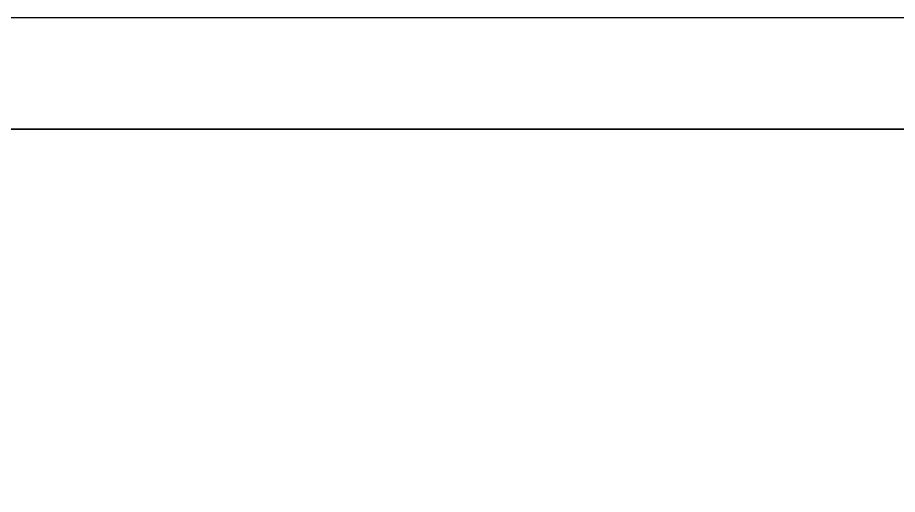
# Paper-space layout 'A1mask (portrait)' of a CAD drawing. Extents: x 0 to 565, y 0 to 805.
# Drawn here: x 425.83 to 473.17, y 100.36 to 126 of the extents above; entities that cross this region are included whole.
import ezdxf
from ezdxf.enums import TextEntityAlignment as Align

# ---------------------------------------------------------------- set-up
doc = ezdxf.new("R2010")
doc.units = 0
doc.layers.get('0').update_dxf_attribs({"linetype": 'CONTINUOUS'})
doc.layers.get('Defpoints').update_dxf_attribs({"linetype": 'CONTINUOUS'})
doc.layers.add('JPP_Mask', color=7, linetype='CONTINUOUS')
doc.styles.add('JPP', font='arial.ttf')

# ---------------------------------------------------------------- blocks, each defined once
blk = doc.blocks.new('A1mask (portrait)')
at = {"color": 154, "true_color": 0x004a91}
blk.add_line((560, 120), (390, 120), dxfattribs=at)
at = {"layer": 'Defpoints'}
blk.add_lwpolyline([(385, 0), (385, 120), (565, 120)], dxfattribs=at)
at = {"color": 7, "style": 'JPP'}
for tag, p in [('Client', (498, 115)), ('Project1', (498, 90)), ('Project2', (498, 82.5)), ('Project3', (498, 75)), ('Title1', (498, 57.5)), ('Title2', (498, 50)), ('Title3', (498, 42.5)), ('Status', (390, 7.5))]:
    blk.add_attdef(tag, text='', height=3.5, dxfattribs=at).set_placement(p, align=Align.MIDDLE_LEFT)
at = {"color": 2, "style": 'JPP'}
for tag, p in [('Scale', (417.5, 25)), ('Checked', (507.5, 25)), ('Drawn', (462.5, 25)), ('Date', (552.5, 25))]:
    blk.add_attdef(tag, text='', height=2, dxfattribs=at).set_placement(p, align=Align.MIDDLE_CENTER)
at = {"color": 6, "style": 'JPP'}
for tag, p in [('Ref', (480, 7.5)), ('DrgNo.', (522, 7.5))]:
    blk.add_attdef(tag, text='', height=4, dxfattribs=at).set_placement(p, align=Align.MIDDLE_LEFT)
blk.add_attdef('Rev', text='', height=4, dxfattribs=at).set_placement((556.275, 7.5), align=Align.MIDDLE_CENTER)
blk = doc.blocks.new('A0A1revisionblock')
at = {"layer": 'Defpoints'}
for p, q in [((0, 6), (180, 6)), ((0, 0), (180, 0))]:
    blk.add_line(p, q, dxfattribs=at)
at = {"color": 2, "style": 'JPP', "flags": 8}
for tag, p in [('RevLetter', (7.525, 2)), ('RevNote_001', (12.739, 1.999)), ('RevBy', (127.525, 2)), ('RevChecked', (148.025, 2)), ('RevDate', (164.025, 2))]:
    blk.add_attdef(tag, p, '', height=2, dxfattribs=at)

psp = doc.layouts.new('A1mask (portrait)')

# ---------------------------------------------------------------- block references
psp.add_blockref('A0A1revisionblock', (385, 120))
at = {"layer": 'JPP_Mask'}
psp.add_blockref('A1mask (portrait)', (0, 0), dxfattribs=at)

doc.saveas('drawing.dxf')
